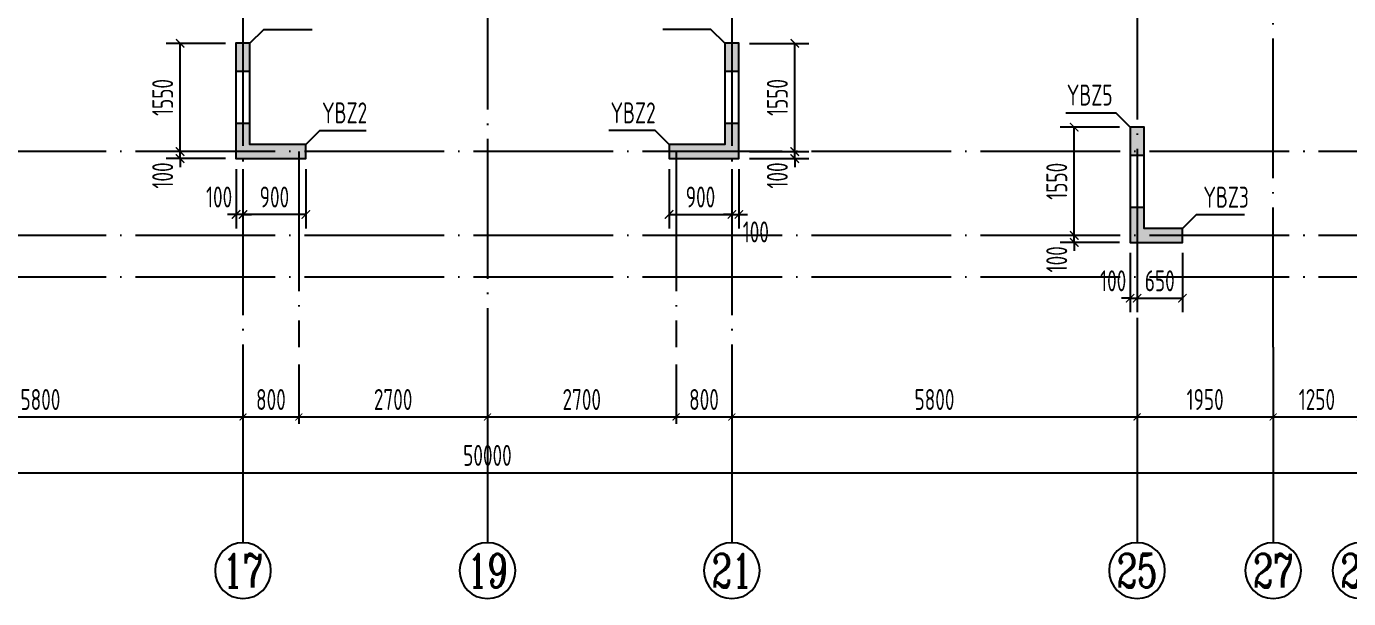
# Model space of a CAD drawing. Extents: x -461650 to 361314, y 245336 to 769729.
# Drawn here: x -106630 to -87702, y 635033 to 643225 of the extents above; entities that cross this region are included whole.
import ezdxf
from ezdxf.enums import TextEntityAlignment as Align

# ---------------------------------------------------------------- set-up
doc = ezdxf.new("R2010")
doc.units = 0
doc.header["$LTSCALE"] = 1000
doc.linetypes.add('DOTE', pattern=[2.42, 2, -0.2, 0.02, -0.2])
doc.layers.get('0').update_dxf_attribs({"linetype": 'CONTINUOUS'})
doc.layers.get('DEFPOINTS').update_dxf_attribs({"linetype": 'CONTINUOUS'})
for name, color, linetype in [('A-AXIS', 1, 'CONTINUOUS'), ('A-DOTE', 10, 'DOTE'), ('AXIS_NUM', 7, 'CONTINUOUS'), ('S-Q墙实线', 6, 'CONTINUOUS'), ('S-Q墙标注', 3, 'CONTINUOUS'), ('S-X详图填充', 252, 'CONTINUOUS'), ('S-X详图实线', 4, 'CONTINUOUS'), ('S-Y一般标注', 3, 'CONTINUOUS'), ('S-Z柱编号', 6, 'CONTINUOUS')]:
    doc.layers.add(name, color=color, linetype=linetype)
doc.styles.add('TSSD_Axis', font='complex.shx', dxfattribs={"width": 0.7, "bigfont": 'hztxt.shx'})
doc.styles.add('TSSD_DIMENSION', font='Tssdeng.shx', dxfattribs={"width": 0.7, "bigfont": 'tssdchn.shx'})
doc.styles.add('TSSD_REIN', font='tssdeng.shx', dxfattribs={"width": 0.7, "height": 300, "bigfont": 'tssdchn.shx'})
doc.styles.add('结构文字', font='zstxt.shx', dxfattribs={"width": 0.7, "bigfont": 'zshz.shx'})
doc.dimstyles.new('STRUCK', dxfattribs={"dimtxt": 400, "dimasz": 121, "dimexe": 200, "dimexo": 150, "dimgap": 115, "dimtad": 1, "dimdec": 0, "dimdsep": 46, "dimtxsty": '结构文字', "dimblk": 'ARCHTICK', "dimcen": 400, "dimclrd": 3, "dimclre": 3, "dimclrt": 7, "dimadec": 0, "dimazin": 0, "dimtfac": 1, "dimtdec": 0, "dimtix": 1, "dimtmove": 2, "dimatfit": 3, "dimldrblk": '_DIMX', "dimfxl": 0, "dimtolj": 1, "dimtzin": 0, "dimarcsym": 0})
doc.dimstyles.new('TSSD_100_100', dxfattribs={"dimtxt": 300, "dimasz": 100, "dimexe": 100, "dimexo": 250, "dimgap": 100, "dimtad": 1, "dimdec": 0, "dimzin": 0, "dimdsep": 46, "dimtxsty": 'TSSD_DIMENSION', "dimblk": 'ARCHTICK', "dimcen": 0, "dimdle": 100, "dimclrt": 7, "dimadec": 0, "dimazin": 0, "dimtfac": 1, "dimtdec": 0, "dimtix": 1, "dimtmove": 2, "dimatfit": 3, "dimldrblk": 'ARCHTICK', "dimfxl": 0, "dimtolj": 1, "dimtzin": 0, "dimarcsym": 0})

# ---------------------------------------------------------------- blocks, each defined once
blk = doc.blocks.new('_ArchTick')
at = {"color": 0, "linetype": 'ByBlock', "const_width": 0.15}
blk.add_lwpolyline([(-0.5, -0.5), (0.5, 0.5)], dxfattribs=at)
blk = doc.blocks.new('*D1663')
at = {"layer": 'DEFPOINTS', "color": 0}
for p in [(20300, 3600), (26100, 3600), (26100, 2600)]:
    blk.add_point(p, dxfattribs=at)
at = {"layer": 'S-Y一般标注', "color": 0, "lineweight": -2}
for p, q in [((20300, 3350), (20300, 2500)), ((26100, 3350), (26100, 2500)), ((20200, 2600), (26200, 2600))]:
    blk.add_line(p, q, dxfattribs=at)
at = {"layer": 'S-Y一般标注', "color": 0, "lineweight": -2, "xscale": 100, "yscale": 100, "zscale": 100, "rotation": 180}
blk.add_blockref('_ArchTick', (20300, 2600), dxfattribs=at)
at = {"layer": 'S-Y一般标注', "color": 0, "lineweight": -2, "xscale": 100, "yscale": 100, "zscale": 100}
blk.add_blockref('_ArchTick', (26100, 2600), dxfattribs=at)
at = {"layer": 'S-Y一般标注', "color": 7, "insert": (23200, 2850), "char_height": 300, "attachment_point": 5, "style": 'TSSD_DIMENSION'}
blk.add_mtext('\\A1;5800', dxfattribs=at)
blk = doc.blocks.new('ts_axno')
at = {"color": 0, "linetype": 'ByBlock', "lineweight": -2}
blk.add_circle((0, 0), 0.5, dxfattribs=at)
at = {"color": 0, "linetype": 'ByBlock', "lineweight": -2, "style": 'TSSD_Axis', "width": 0.7}
blk.add_attdef('A', text='', height=0.6, dxfattribs=at).set_placement((0, 0), align=Align.MIDDLE_CENTER)
blk = doc.blocks.new('*D1664')
at = {"layer": 'DEFPOINTS', "color": 0}
for p in [(26100, 3600), (26900, 3600), (26900, 2600)]:
    blk.add_point(p, dxfattribs=at)
at = {"layer": 'S-Y一般标注', "color": 0, "lineweight": -2}
for p, q in [((26100, 3350), (26100, 2500)), ((26900, 3350), (26900, 2500)), ((26000, 2600), (27000, 2600))]:
    blk.add_line(p, q, dxfattribs=at)
at = {"layer": 'S-Y一般标注', "color": 0, "lineweight": -2, "xscale": 100, "yscale": 100, "zscale": 100, "rotation": 180}
blk.add_blockref('_ArchTick', (26100, 2600), dxfattribs=at)
at = {"layer": 'S-Y一般标注', "color": 0, "lineweight": -2, "xscale": 100, "yscale": 100, "zscale": 100}
blk.add_blockref('_ArchTick', (26900, 2600), dxfattribs=at)
at = {"layer": 'S-Y一般标注', "color": 7, "insert": (26500, 2850), "char_height": 300, "attachment_point": 5, "style": 'TSSD_DIMENSION'}
blk.add_mtext('\\A1;800', dxfattribs=at)
blk = doc.blocks.new('*D1665')
at = {"layer": 'DEFPOINTS', "color": 0}
for p in [(26900, 3600), (29600, 3600), (29600, 2600)]:
    blk.add_point(p, dxfattribs=at)
at = {"layer": 'S-Y一般标注', "color": 0, "lineweight": -2}
for p, q in [((26900, 3350), (26900, 2500)), ((29600, 3350), (29600, 2500)), ((26800, 2600), (29700, 2600))]:
    blk.add_line(p, q, dxfattribs=at)
at = {"layer": 'S-Y一般标注', "color": 0, "lineweight": -2, "xscale": 100, "yscale": 100, "zscale": 100, "rotation": 180}
blk.add_blockref('_ArchTick', (26900, 2600), dxfattribs=at)
at = {"layer": 'S-Y一般标注', "color": 0, "lineweight": -2, "xscale": 100, "yscale": 100, "zscale": 100}
blk.add_blockref('_ArchTick', (29600, 2600), dxfattribs=at)
at = {"layer": 'S-Y一般标注', "color": 7, "insert": (28250, 2850), "char_height": 300, "attachment_point": 5, "style": 'TSSD_DIMENSION'}
blk.add_mtext('\\A1;2700', dxfattribs=at)
blk = doc.blocks.new('*D1666')
at = {"layer": 'DEFPOINTS', "color": 0}
for p in [(32300, 3600), (33100, 3600), (33100, 2600)]:
    blk.add_point(p, dxfattribs=at)
at = {"layer": 'S-Y一般标注', "color": 0, "lineweight": -2}
for p, q in [((32300, 3350), (32300, 2500)), ((33100, 3350), (33100, 2500)), ((32200, 2600), (33200, 2600))]:
    blk.add_line(p, q, dxfattribs=at)
at = {"layer": 'S-Y一般标注', "color": 0, "lineweight": -2, "xscale": 100, "yscale": 100, "zscale": 100, "rotation": 180}
blk.add_blockref('_ArchTick', (32300, 2600), dxfattribs=at)
at = {"layer": 'S-Y一般标注', "color": 0, "lineweight": -2, "xscale": 100, "yscale": 100, "zscale": 100}
blk.add_blockref('_ArchTick', (33100, 2600), dxfattribs=at)
at = {"layer": 'S-Y一般标注', "color": 7, "insert": (32700, 2850), "char_height": 300, "attachment_point": 5, "style": 'TSSD_DIMENSION'}
blk.add_mtext('\\A1;800', dxfattribs=at)
blk = doc.blocks.new('*D1667')
at = {"layer": 'DEFPOINTS', "color": 0}
for p in [(33100, 3600), (38900, 3600), (38900, 2600)]:
    blk.add_point(p, dxfattribs=at)
at = {"layer": 'S-Y一般标注', "color": 0, "lineweight": -2}
for p, q in [((33100, 3350), (33100, 2500)), ((38900, 3350), (38900, 2500)), ((33000, 2600), (39000, 2600))]:
    blk.add_line(p, q, dxfattribs=at)
at = {"layer": 'S-Y一般标注', "color": 0, "lineweight": -2, "xscale": 100, "yscale": 100, "zscale": 100, "rotation": 180}
blk.add_blockref('_ArchTick', (33100, 2600), dxfattribs=at)
at = {"layer": 'S-Y一般标注', "color": 0, "lineweight": -2, "xscale": 100, "yscale": 100, "zscale": 100}
blk.add_blockref('_ArchTick', (38900, 2600), dxfattribs=at)
at = {"layer": 'S-Y一般标注', "color": 7, "insert": (36000, 2850), "char_height": 300, "attachment_point": 5, "style": 'TSSD_DIMENSION'}
blk.add_mtext('\\A1;5800', dxfattribs=at)
blk = doc.blocks.new('*D1672')
at = {"layer": 'DEFPOINTS', "color": 0}
for p in [(4600, 3600), (54600, 3600), (54600, 1800)]:
    blk.add_point(p, dxfattribs=at)
at = {"layer": 'S-Y一般标注', "color": 0, "lineweight": -2}
for p, q in [((4600, 3350), (4600, 1700)), ((54600, 3350), (54600, 1700)), ((4500, 1800), (54700, 1800))]:
    blk.add_line(p, q, dxfattribs=at)
at = {"layer": 'S-Y一般标注', "color": 0, "lineweight": -2, "xscale": 100, "yscale": 100, "zscale": 100, "rotation": 180}
blk.add_blockref('_ArchTick', (4600, 1800), dxfattribs=at)
at = {"layer": 'S-Y一般标注', "color": 0, "lineweight": -2, "xscale": 100, "yscale": 100, "zscale": 100}
blk.add_blockref('_ArchTick', (54600, 1800), dxfattribs=at)
at = {"layer": 'S-Y一般标注', "color": 7, "insert": (29600, 2050), "char_height": 300, "attachment_point": 5, "style": 'TSSD_DIMENSION'}
blk.add_mtext('\\A1;50000', dxfattribs=at)
blk = doc.blocks.new('*D1675')
at = {"layer": 'DEFPOINTS', "color": 0}
for p in [(29600, 3600), (32300, 3600), (32300, 2600)]:
    blk.add_point(p, dxfattribs=at)
at = {"layer": 'S-Y一般标注', "color": 0, "lineweight": -2}
for p, q in [((29600, 3350), (29600, 2500)), ((32300, 3350), (32300, 2500)), ((29500, 2600), (32400, 2600))]:
    blk.add_line(p, q, dxfattribs=at)
at = {"layer": 'S-Y一般标注', "color": 0, "lineweight": -2, "xscale": 100, "yscale": 100, "zscale": 100, "rotation": 180}
blk.add_blockref('_ArchTick', (29600, 2600), dxfattribs=at)
at = {"layer": 'S-Y一般标注', "color": 0, "lineweight": -2, "xscale": 100, "yscale": 100, "zscale": 100}
blk.add_blockref('_ArchTick', (32300, 2600), dxfattribs=at)
at = {"layer": 'S-Y一般标注', "color": 7, "insert": (30950, 2850), "char_height": 300, "attachment_point": 5, "style": 'TSSD_DIMENSION'}
blk.add_mtext('\\A1;2700', dxfattribs=at)
blk = doc.blocks.new('*D1676')
at = {"layer": 'DEFPOINTS', "color": 0}
for p in [(40850, 3600), (42100, 3600), (42100, 2600)]:
    blk.add_point(p, dxfattribs=at)
at = {"layer": 'S-Y一般标注', "color": 0, "lineweight": -2}
for p, q in [((40850, 3350), (40850, 2500)), ((42100, 3350), (42100, 2500)), ((40750, 2600), (42200, 2600))]:
    blk.add_line(p, q, dxfattribs=at)
at = {"layer": 'S-Y一般标注', "color": 0, "lineweight": -2, "xscale": 100, "yscale": 100, "zscale": 100, "rotation": 180}
blk.add_blockref('_ArchTick', (40850, 2600), dxfattribs=at)
at = {"layer": 'S-Y一般标注', "color": 0, "lineweight": -2, "xscale": 100, "yscale": 100, "zscale": 100}
blk.add_blockref('_ArchTick', (42100, 2600), dxfattribs=at)
at = {"layer": 'S-Y一般标注', "color": 7, "insert": (41475, 2850), "char_height": 300, "attachment_point": 5, "style": 'TSSD_DIMENSION'}
blk.add_mtext('\\A1;1250', dxfattribs=at)
blk = doc.blocks.new('*D1691')
at = {"layer": 'DEFPOINTS', "color": 0}
for p in [(38900, 3600), (40850, 3600), (40850, 2600)]:
    blk.add_point(p, dxfattribs=at)
at = {"layer": 'S-Y一般标注', "color": 0, "lineweight": -2}
for p, q in [((38900, 3350), (38900, 2500)), ((40850, 3350), (40850, 2500)), ((38800, 2600), (40950, 2600))]:
    blk.add_line(p, q, dxfattribs=at)
at = {"layer": 'S-Y一般标注', "color": 0, "lineweight": -2, "xscale": 100, "yscale": 100, "zscale": 100, "rotation": 180}
blk.add_blockref('_ArchTick', (38900, 2600), dxfattribs=at)
at = {"layer": 'S-Y一般标注', "color": 0, "lineweight": -2, "xscale": 100, "yscale": 100, "zscale": 100}
blk.add_blockref('_ArchTick', (40850, 2600), dxfattribs=at)
at = {"layer": 'S-Y一般标注', "color": 7, "insert": (39875, 2850), "char_height": 300, "attachment_point": 5, "style": 'TSSD_DIMENSION'}
blk.add_mtext('\\A1;1950', dxfattribs=at)
blk = doc.blocks.new('*D2680')
at = {"layer": 'DEFPOINTS', "color": 0}
for p in [(-104430, 641433), (-103630, 641433), (-103630, 641333)]:
    blk.add_point(p, dxfattribs=at)
at = {"layer": 'S-Q墙标注', "color": 3, "lineweight": -2}
for p, q in [((-104430, 641433), (-104430, 641554)), ((-103780, 641433), (-104630, 641433)), ((-103780, 641333), (-104630, 641333)), ((-104430, 641333), (-104430, 641433)), ((-104430, 641333), (-104430, 641212))]:
    blk.add_line(p, q, dxfattribs=at)
at = {"layer": 'S-Q墙标注', "color": 3, "lineweight": -2, "xscale": 121, "yscale": 121, "zscale": 121}
for p, rotation in [((-104430, 641433), 270), ((-104430, 641333), 90)]:
    blk.add_blockref('_ArchTick', p, dxfattribs=dict(at, rotation=rotation))
at = {"layer": 'S-Q墙标注', "color": 7, "insert": (-104680, 641091), "char_height": 300, "attachment_point": 5, "rotation": 90, "style": 'TSSD_REIN'}
blk.add_mtext('\\A1;100', dxfattribs=at)
blk = doc.blocks.new('_DIMX')
blk.add_line((-150, 0), (150, 0))
at = {"const_width": 50}
blk.add_lwpolyline([(-70, -70), (70, 70)], dxfattribs=at)
blk = doc.blocks.new('*D2681')
at = {"layer": 'DEFPOINTS', "color": 0}
for p in [(-104430, 642983), (-103630, 642983), (-103630, 641433)]:
    blk.add_point(p, dxfattribs=at)
at = {"layer": 'S-Q墙标注', "color": 3, "lineweight": -2}
for p, q in [((-103780, 642983), (-104630, 642983)), ((-104430, 641433), (-104430, 642983)), ((-103780, 641433), (-104630, 641433))]:
    blk.add_line(p, q, dxfattribs=at)
at = {"layer": 'S-Q墙标注', "color": 3, "lineweight": -2, "xscale": 121, "yscale": 121, "zscale": 121}
for p, rotation in [((-104430, 642983), 90), ((-104430, 641433), 270)]:
    blk.add_blockref('_ArchTick', p, dxfattribs=dict(at, rotation=rotation))
at = {"layer": 'S-Q墙标注', "color": 7, "insert": (-104680, 642208), "char_height": 300, "attachment_point": 5, "rotation": 90, "style": 'TSSD_REIN'}
blk.add_mtext('\\A1;1550', dxfattribs=at)
blk = doc.blocks.new('*D2682')
at = {"layer": 'DEFPOINTS', "color": 0}
for p in [(-103530, 641333), (-102630, 641333), (-103530, 640533)]:
    blk.add_point(p, dxfattribs=at)
at = {"layer": 'S-Q墙标注', "color": 3, "lineweight": -2}
for p, q in [((-103530, 641183), (-103530, 640333)), ((-102630, 641183), (-102630, 640333)), ((-102630, 640533), (-103530, 640533))]:
    blk.add_line(p, q, dxfattribs=at)
at = {"layer": 'S-Q墙标注', "color": 3, "lineweight": -2, "xscale": 121, "yscale": 121, "zscale": 121, "rotation": 180}
blk.add_blockref('_ArchTick', (-103530, 640533), dxfattribs=at)
at = {"layer": 'S-Q墙标注', "color": 3, "lineweight": -2, "xscale": 121, "yscale": 121, "zscale": 121}
blk.add_blockref('_ArchTick', (-102630, 640533), dxfattribs=at)
at = {"layer": 'S-Q墙标注', "color": 7, "insert": (-103080, 640783), "char_height": 300, "attachment_point": 5, "style": 'TSSD_REIN'}
blk.add_mtext('\\A1;900', dxfattribs=at)
blk = doc.blocks.new('*D2683')
at = {"layer": 'DEFPOINTS', "color": 0}
for p in [(-103630, 641333), (-103530, 641333), (-103630, 640533)]:
    blk.add_point(p, dxfattribs=at)
at = {"layer": 'S-Q墙标注', "color": 3, "lineweight": -2}
for p, q in [((-103630, 641183), (-103630, 640333)), ((-103530, 641183), (-103530, 640333)), ((-103630, 640533), (-103751, 640533)), ((-103530, 640533), (-103630, 640533)), ((-103530, 640533), (-103409, 640533))]:
    blk.add_line(p, q, dxfattribs=at)
at = {"layer": 'S-Q墙标注', "color": 3, "lineweight": -2, "xscale": 121, "yscale": 121, "zscale": 121}
blk.add_blockref('_ArchTick', (-103630, 640533), dxfattribs=at)
at = {"layer": 'S-Q墙标注', "color": 3, "lineweight": -2, "xscale": 121, "yscale": 121, "zscale": 121, "rotation": 180}
blk.add_blockref('_ArchTick', (-103530, 640533), dxfattribs=at)
at = {"layer": 'S-Q墙标注', "color": 7, "insert": (-103872, 640783), "char_height": 300, "attachment_point": 5, "style": 'TSSD_REIN'}
blk.add_mtext('\\A1;100', dxfattribs=at)
blk = doc.blocks.new('*D2755')
at = {"layer": 'DEFPOINTS', "color": 0}
for p in [(-96430, 641433), (-96430, 641333), (-95630, 641433)]:
    blk.add_point(p, dxfattribs=at)
at = {"layer": 'S-Q墙标注', "color": 3, "lineweight": -2}
for p, q in [((-95630, 641433), (-95630, 641554)), ((-96280, 641433), (-95430, 641433)), ((-96280, 641333), (-95430, 641333)), ((-95630, 641333), (-95630, 641433)), ((-95630, 641333), (-95630, 641212))]:
    blk.add_line(p, q, dxfattribs=at)
at = {"layer": 'S-Q墙标注', "color": 3, "lineweight": -2, "xscale": 121, "yscale": 121, "zscale": 121}
for p, rotation in [((-95630, 641433), 270), ((-95630, 641333), 90)]:
    blk.add_blockref('_ArchTick', p, dxfattribs=dict(at, rotation=rotation))
at = {"layer": 'S-Q墙标注', "color": 7, "insert": (-95880, 641091), "char_height": 300, "attachment_point": 5, "rotation": 90, "style": 'TSSD_REIN'}
blk.add_mtext('\\A1;100', dxfattribs=at)
blk = doc.blocks.new('*D2756')
at = {"layer": 'DEFPOINTS', "color": 0}
for p in [(-96430, 642983), (-95630, 642983), (-96430, 641433)]:
    blk.add_point(p, dxfattribs=at)
at = {"layer": 'S-Q墙标注', "color": 3, "lineweight": -2}
for p, q in [((-96280, 642983), (-95430, 642983)), ((-95630, 641433), (-95630, 642983)), ((-96280, 641433), (-95430, 641433))]:
    blk.add_line(p, q, dxfattribs=at)
at = {"layer": 'S-Q墙标注', "color": 3, "lineweight": -2, "xscale": 121, "yscale": 121, "zscale": 121}
for p, rotation in [((-95630, 642983), 90), ((-95630, 641433), 270)]:
    blk.add_blockref('_ArchTick', p, dxfattribs=dict(at, rotation=rotation))
at = {"layer": 'S-Q墙标注', "color": 7, "insert": (-95880, 642208), "char_height": 300, "attachment_point": 5, "rotation": 90, "style": 'TSSD_REIN'}
blk.add_mtext('\\A1;1550', dxfattribs=at)
blk = doc.blocks.new('*D2757')
at = {"layer": 'DEFPOINTS', "color": 0}
for p in [(-97430, 641333), (-96530, 641333), (-96530, 640533)]:
    blk.add_point(p, dxfattribs=at)
at = {"layer": 'S-Q墙标注', "color": 3, "lineweight": -2}
for p, q in [((-97430, 641183), (-97430, 640333)), ((-96530, 641183), (-96530, 640333)), ((-97430, 640533), (-96530, 640533))]:
    blk.add_line(p, q, dxfattribs=at)
at = {"layer": 'S-Q墙标注', "color": 3, "lineweight": -2, "xscale": 121, "yscale": 121, "zscale": 121, "rotation": 180}
blk.add_blockref('_ArchTick', (-97430, 640533), dxfattribs=at)
at = {"layer": 'S-Q墙标注', "color": 3, "lineweight": -2, "xscale": 121, "yscale": 121, "zscale": 121}
blk.add_blockref('_ArchTick', (-96530, 640533), dxfattribs=at)
at = {"layer": 'S-Q墙标注', "color": 7, "insert": (-96980, 640783), "char_height": 300, "attachment_point": 5, "style": 'TSSD_REIN'}
blk.add_mtext('\\A1;900', dxfattribs=at)
blk = doc.blocks.new('*D2758')
at = {"layer": 'DEFPOINTS', "color": 0}
for p in [(-96530, 641333), (-96430, 641333), (-96430, 640533)]:
    blk.add_point(p, dxfattribs=at)
at = {"layer": 'S-Q墙标注', "color": 3, "lineweight": -2}
for p, q in [((-96530, 641183), (-96530, 640333)), ((-96430, 641183), (-96430, 640333)), ((-96530, 640533), (-96651, 640533)), ((-96530, 640533), (-96430, 640533)), ((-96430, 640533), (-96309, 640533))]:
    blk.add_line(p, q, dxfattribs=at)
at = {"layer": 'S-Q墙标注', "color": 3, "lineweight": -2, "xscale": 121, "yscale": 121, "zscale": 121}
blk.add_blockref('_ArchTick', (-96530, 640533), dxfattribs=at)
at = {"layer": 'S-Q墙标注', "color": 3, "lineweight": -2, "xscale": 121, "yscale": 121, "zscale": 121, "rotation": 180}
blk.add_blockref('_ArchTick', (-96430, 640533), dxfattribs=at)
at = {"layer": 'S-Q墙标注', "color": 7, "insert": (-96188, 640283), "char_height": 300, "attachment_point": 5, "style": 'TSSD_REIN'}
blk.add_mtext('\\A1;100', dxfattribs=at)
blk = doc.blocks.new('*D2759')
at = {"layer": 'DEFPOINTS', "color": 0}
for p in [(-91630, 640233), (-90830, 640233), (-90830, 640133)]:
    blk.add_point(p, dxfattribs=at)
at = {"layer": 'S-Q墙标注', "color": 3, "lineweight": -2}
for p, q in [((-91630, 640233), (-91630, 640354)), ((-90980, 640233), (-91830, 640233)), ((-91630, 640133), (-91630, 640233)), ((-90980, 640133), (-91830, 640133)), ((-91630, 640133), (-91630, 640012))]:
    blk.add_line(p, q, dxfattribs=at)
at = {"layer": 'S-Q墙标注', "color": 3, "lineweight": -2, "xscale": 121, "yscale": 121, "zscale": 121}
for p, rotation in [((-91630, 640233), 270), ((-91630, 640133), 90)]:
    blk.add_blockref('_ArchTick', p, dxfattribs=dict(at, rotation=rotation))
at = {"layer": 'S-Q墙标注', "color": 7, "insert": (-91880, 639891), "char_height": 300, "attachment_point": 5, "rotation": 90, "style": 'TSSD_REIN'}
blk.add_mtext('\\A1;100', dxfattribs=at)
blk = doc.blocks.new('*D2760')
at = {"layer": 'DEFPOINTS', "color": 0}
for p in [(-91630, 641783), (-90830, 641783), (-90830, 640233)]:
    blk.add_point(p, dxfattribs=at)
at = {"layer": 'S-Q墙标注', "color": 3, "lineweight": -2}
for p, q in [((-90980, 641783), (-91830, 641783)), ((-91630, 640233), (-91630, 641783)), ((-90980, 640233), (-91830, 640233))]:
    blk.add_line(p, q, dxfattribs=at)
at = {"layer": 'S-Q墙标注', "color": 3, "lineweight": -2, "xscale": 121, "yscale": 121, "zscale": 121}
for p, rotation in [((-91630, 641783), 90), ((-91630, 640233), 270)]:
    blk.add_blockref('_ArchTick', p, dxfattribs=dict(at, rotation=rotation))
at = {"layer": 'S-Q墙标注', "color": 7, "insert": (-91880, 641008), "char_height": 300, "attachment_point": 5, "rotation": 90, "style": 'TSSD_REIN'}
blk.add_mtext('\\A1;1550', dxfattribs=at)
blk = doc.blocks.new('*D2761')
at = {"layer": 'DEFPOINTS', "color": 0}
for p in [(-90830, 640133), (-90730, 640133), (-90730, 639333)]:
    blk.add_point(p, dxfattribs=at)
at = {"layer": 'S-Q墙标注', "color": 3, "lineweight": -2}
for p, q in [((-90830, 639983), (-90830, 639133)), ((-90730, 639983), (-90730, 639133)), ((-90830, 639333), (-90951, 639333)), ((-90830, 639333), (-90730, 639333)), ((-90730, 639333), (-90609, 639333))]:
    blk.add_line(p, q, dxfattribs=at)
at = {"layer": 'S-Q墙标注', "color": 3, "lineweight": -2, "xscale": 121, "yscale": 121, "zscale": 121}
blk.add_blockref('_ArchTick', (-90830, 639333), dxfattribs=at)
at = {"layer": 'S-Q墙标注', "color": 3, "lineweight": -2, "xscale": 121, "yscale": 121, "zscale": 121, "rotation": 180}
blk.add_blockref('_ArchTick', (-90730, 639333), dxfattribs=at)
at = {"layer": 'S-Q墙标注', "color": 7, "insert": (-91072, 639583), "char_height": 300, "attachment_point": 5, "style": 'TSSD_REIN'}
blk.add_mtext('\\A1;100', dxfattribs=at)
blk = doc.blocks.new('*D2762')
at = {"layer": 'DEFPOINTS', "color": 0}
for p in [(-90730, 640133), (-90080, 640133), (-90080, 639333)]:
    blk.add_point(p, dxfattribs=at)
at = {"layer": 'S-Q墙标注', "color": 3, "lineweight": -2}
for p, q in [((-90730, 639983), (-90730, 639133)), ((-90080, 639983), (-90080, 639133)), ((-90730, 639333), (-90080, 639333))]:
    blk.add_line(p, q, dxfattribs=at)
at = {"layer": 'S-Q墙标注', "color": 3, "lineweight": -2, "xscale": 121, "yscale": 121, "zscale": 121, "rotation": 180}
blk.add_blockref('_ArchTick', (-90730, 639333), dxfattribs=at)
at = {"layer": 'S-Q墙标注', "color": 3, "lineweight": -2, "xscale": 121, "yscale": 121, "zscale": 121}
blk.add_blockref('_ArchTick', (-90080, 639333), dxfattribs=at)
at = {"layer": 'S-Q墙标注', "color": 7, "insert": (-90405, 639583), "char_height": 300, "attachment_point": 5, "style": 'TSSD_REIN'}
blk.add_mtext('\\A1;650', dxfattribs=at)
blk = doc.blocks.new('20210726.16350016')
at = {"layer": 'A-AXIS'}
for p, q in [((26100, 3600), (26100, 800)), ((29600, 3600), (29600, 800)), ((33100, 3600), (33100, 800)), ((38900, 3600.1), (38900, 800.1)), ((40850, 3600), (40850, 800))]:
    blk.add_line(p, q, dxfattribs=at)
at = {"layer": 'A-DOTE'}
for p, q in [((29600, 21100), (29600, 3600)), ((38900.2, 13700), (38900, 3600)), ((40850, 3600), (40850, 11500)), ((26100, 10900), (26100, 3600)), ((33100, 10900), (33100, 3600)), ((55600, 6400), (3600, 6400)), ((26900, 6400), (26900, 3600)), ((32300, 6400), (32300, 3600)), ((55600, 5200), (3600, 5200)), ((55600, 4600), (3600, 4600))]:
    blk.add_line(p, q, dxfattribs=at)
at = {"layer": 'A-AXIS'}
ref = blk.add_blockref('ts_axno', (26100, 400), dxfattribs=dict(at, xscale=-800, yscale=800, zscale=800, rotation=180))
ref.add_attrib('10', '17', dxfattribs={"layer": 'AXIS_NUM', "height": 480, "style": 'TSSD_Axis', "width": 0.7}).set_placement((26100, 400), align=Align.MIDDLE_CENTER)
ref = blk.add_blockref('ts_axno', (29600, 400), dxfattribs=dict(at, xscale=-800, yscale=800, zscale=800, rotation=180))
ref.add_attrib('13', '19', dxfattribs={"layer": 'AXIS_NUM', "height": 480, "style": 'TSSD_Axis', "width": 0.7}).set_placement((29600, 400), align=Align.MIDDLE_CENTER)
ref = blk.add_blockref('ts_axno', (33100, 400), dxfattribs=dict(at, xscale=-800, yscale=800, zscale=800, rotation=180))
ref.add_attrib('13', '21', dxfattribs={"layer": 'AXIS_NUM', "height": 480, "style": 'TSSD_Axis', "width": 0.7}).set_placement((33100, 400), align=Align.MIDDLE_CENTER)
ref = blk.add_blockref('ts_axno', (38900, 400.1), dxfattribs=dict(at, xscale=-800, yscale=800, zscale=800, rotation=180))
ref.add_attrib('17', '25', dxfattribs={"layer": 'AXIS_NUM', "height": 480, "style": 'TSSD_Axis', "width": 0.7}).set_placement((38900, 400.1), align=Align.MIDDLE_CENTER)
ref = blk.add_blockref('ts_axno', (40850, 400), dxfattribs=dict(at, xscale=-800, yscale=800, zscale=800, rotation=180))
ref.add_attrib('8', '27', dxfattribs={"layer": 'AXIS_NUM', "height": 480, "style": 'TSSD_Axis', "width": 0.7}).set_placement((40850, 400), align=Align.MIDDLE_CENTER)
ref = blk.add_blockref('ts_axno', (42100, 400), dxfattribs=dict(at, xscale=-800, yscale=800, zscale=800, rotation=180))
ref.add_attrib('19', '28', dxfattribs={"layer": 'AXIS_NUM', "height": 480, "style": 'TSSD_Axis', "width": 0.7}).set_placement((42100, 400), align=Align.MIDDLE_CENTER)
at = {"layer": 'S-Y一般标注'}
for base, p1, p2, picture, middle in [((54600, 1800), (4600, 3600), (54600, 3600), '*D1672', (29600, 2050)), ((26100, 2600), (20300, 3600), (26100, 3600), '*D1663', (23200, 2850)), ((26900, 2600), (26100, 3600), (26900, 3600), '*D1664', (26500, 2850)), ((29600, 2600), (26900, 3600), (29600, 3600), '*D1665', (28250, 2850)), ((32300, 2600), (29600, 3600), (32300, 3600), '*D1675', (30950, 2850)), ((33100, 2600), (32300, 3600), (33100, 3600), '*D1666', (32700, 2850)), ((38900, 2600.1), (33100, 3600), (38900, 3600.1), '*D1667', (36000, 2850.1)), ((40850, 2600.1), (38900, 3600.1), (40850, 3600.1), '*D1691', (39875, 2850.1)), ((42100, 2600.1), (40850, 3600.1), (42100, 3600.1), '*D1676', (41475, 2850.1))]:
    dim = blk.add_linear_dim(base=base, p1=p1, p2=p2, dimstyle='TSSD_100_100', dxfattribs=at)
    dim.commit()
    dim.dimension.update_dxf_attribs({"geometry": picture, "text_midpoint": middle})

msp = doc.modelspace()

# ---------------------------------------------------------------- hatches: boundary and pattern name
at = {"layer": 'S-X详图填充'}
h = msp.add_hatch(color=256, dxfattribs=at)
h.dxf.hatch_style = 1
h.paths.add_polyline_path([(-103630.22, 642583.42), (-103430.22, 642583.42), (-103430.22, 642983.42), (-103630.22, 642983.42)])
h = msp.add_hatch(color=256, dxfattribs=at)
h.dxf.hatch_style = 1
h.paths.add_polyline_path([(-96630.2, 642583.42), (-96430.2, 642583.42), (-96430.2, 642983.42), (-96630.2, 642983.42)])
h = msp.add_hatch(color=256, dxfattribs=at)
h.dxf.hatch_style = 1
h.paths.add_polyline_path([(-103430.22, 641833.42), (-103630.22, 641833.42), (-103630.22, 641333.42), (-102630.23, 641333.42), (-102630.23, 641533.42), (-103430.22, 641533.42)])
h = msp.add_hatch(color=256, dxfattribs=at)
h.dxf.hatch_style = 1
h.paths.add_polyline_path([(-96430.2, 641833.42), (-96630.2, 641833.42), (-96630.2, 641533.42), (-97430.2, 641533.42), (-97430.2, 641333.42), (-96430.2, 641333.42)])
h = msp.add_hatch(color=256, dxfattribs=at)
h.dxf.hatch_style = 1
h.paths.add_polyline_path([(-90830.2, 641383.41), (-90630.2, 641383.41), (-90630.2, 641783.41), (-90830.2, 641783.41)])
h = msp.add_hatch(color=256, dxfattribs=at)
h.dxf.hatch_style = 1
h.paths.add_polyline_path([(-90630.2, 640633.41), (-90830.2, 640633.41), (-90830.2, 640133.41), (-90080.21, 640133.41), (-90080.21, 640333.41), (-90630.2, 640333.41)])

# ---------------------------------------------------------------- linework, layer by layer
at = {"layer": 'S-Q墙实线'}
for points in [[(-103630.22, 641333.42), (-102730.23, 641333.42), (-102630.23, 641333.42), (-102630.23, 641533.42), (-102730.23, 641533.42), (-103430.22, 641533.42), (-103430.22, 642983.42), (-103630.22, 642983.42)], [(-97330.22, 641533.42), (-97430.2, 641533.42), (-97430.2, 641333.42), (-97330.22, 641333.42), (-96430.2, 641333.42), (-96430.2, 642983.42), (-96630.2, 642983.42), (-96630.2, 641533.42)], [(-90830.2, 640133.41), (-90080.21, 640133.41), (-90080.21, 640333.41), (-90630.2, 640333.41), (-90630.2, 641783.41), (-90830.2, 641783.41)]]:
    msp.add_lwpolyline(points, close=True, dxfattribs=at)
at = {"layer": 'S-X详图实线'}
for points in [[(-103630.22, 642583.42), (-103430.22, 642583.42), (-103430.22, 642983.42), (-103630.22, 642983.42), (-103630.22, 642583.42)], [(-96630.2, 642583.42), (-96430.2, 642583.42), (-96430.2, 642983.42), (-96630.2, 642983.42), (-96630.2, 642583.42)], [(-103430.22, 641833.42), (-103630.22, 641833.42), (-103630.22, 641333.42), (-102630.23, 641333.42), (-102630.23, 641533.42), (-103430.22, 641533.42), (-103430.22, 641833.42)], [(-96430.2, 641833.42), (-96630.2, 641833.42), (-96630.2, 641533.42), (-97430.2, 641533.42), (-97430.2, 641333.42), (-96430.2, 641333.42), (-96430.2, 641833.42)], [(-90830.2, 641383.41), (-90630.2, 641383.41), (-90630.2, 641783.41), (-90830.2, 641783.41), (-90830.2, 641383.41)], [(-90630.2, 640633.41), (-90830.2, 640633.41), (-90830.2, 640133.41), (-90080.21, 640133.41), (-90080.21, 640333.41), (-90630.2, 640333.41), (-90630.2, 640633.41)]]:
    msp.add_lwpolyline(points, close=True, dxfattribs=at)
at = {"layer": 'S-Z柱编号', "color": 7}
for points in [[(-103430.22, 642983.42), (-103230.22, 643183.42), (-102539.41, 643183.42)], [(-96630.2, 642983.42), (-96830.2, 643183.42), (-97521.02, 643183.42)], [(-90830.18, 641783.41), (-91030.18, 641983.41), (-91749.38, 641983.41)], [(-102630.23, 641533.42), (-102430.23, 641733.42), (-101766.54, 641733.42)], [(-97430.2, 641533.42), (-97630.2, 641733.42), (-98293.89, 641733.42)], [(-90080.19, 640333.41), (-89880.19, 640533.41), (-89190.88, 640533.41)]]:
    msp.add_lwpolyline(points, dxfattribs=at)

# ---------------------------------------------------------------- block references
at = {"layer": 'A-DOTE'}
msp.add_blockref('20210726.16350016', (-129630.21, 635033.37), dxfattribs=at)

# ---------------------------------------------------------------- texts
at = {"layer": 'S-Z柱编号', "color": 7, "style": 'TSSD_REIN', "width": 0.7}
for s, p in [('YBZ5', (-91735.95, 642002.92)), ('YBZ2', (-102398.04, 641747.56)), ('YBZ2', (-98268.16, 641747.56)), ('YBZ3', (-89780.19, 640540.47))]:
    msp.add_text(s, height=300, dxfattribs=at).set_placement(p, align=Align.BOTTOM_LEFT)

# ---------------------------------------------------------------- dimensions: what is measured, and where the dimension line sits
at = {"layer": 'S-Q墙标注'}
for base, p1, p2, angle, picture, middle in [((-104430.22, 642983.42), (-103630.22, 641433.42), (-103630.22, 642983.42), 90, '*D2681', (-104680.22, 642208.42)), ((-95630.2, 642983.42), (-96430.2, 641433.42), (-96430.2, 642983.42), 90, '*D2756', (-95880.2, 642208.42)), ((-91630.2, 641783.41), (-90830.2, 640233.42), (-90830.2, 641783.41), 90, '*D2760', (-91880.2, 641008.42)), ((-103530.21, 640533.42), (-102630.22, 641333.42), (-103530.21, 641333.42), 180, '*D2682', (-103080.22, 640783.42))]:
    dim = msp.add_linear_dim(base=base, p1=p1, p2=p2, angle=angle, dimstyle='STRUCK', override={"dimtxt": 300, "dimgap": 100, "dimtxsty": 'TSSD_REIN'}, dxfattribs=at)
    dim.commit()
    dim.dimension.update_dxf_attribs({"geometry": picture, "text_midpoint": middle})
for base, p1, p2, angle, picture, middle in [((-104430.22, 641433.42), (-103630.22, 641333.42), (-103630.22, 641433.42), 90, '*D2680', (-104680.22, 641091.5)), ((-95630.2, 641433.42), (-96430.2, 641333.42), (-96430.2, 641433.42), 90, '*D2755', (-95880.2, 641091.5)), ((-103630.22, 640533.42), (-103530.21, 641333.42), (-103630.22, 641333.42), 180, '*D2683', (-103872.15, 640783.42)), ((-91630.2, 640233.42), (-90830.2, 640133.41), (-90830.2, 640233.42), 90, '*D2759', (-91880.2, 639891.49))]:
    dim = msp.add_linear_dim(base=base, p1=p1, p2=p2, angle=angle, dimstyle='STRUCK', override={"dimtxt": 300, "dimgap": 100, "dimtxsty": 'TSSD_REIN'}, dxfattribs=at)
    dim.commit()
    dim.dimension.update_dxf_attribs({"geometry": picture, "text_midpoint": middle, "dimtype": 160})
for base, p1, p2, picture, middle in [((-96530.21, 640533.42), (-97430.2, 641333.42), (-96530.21, 641333.42), '*D2757', (-96980.21, 640783.42)), ((-90080.21, 639333.41), (-90730.18, 640133.41), (-90080.21, 640133.41), '*D2762', (-90405.2, 639583.41))]:
    dim = msp.add_linear_dim(base=base, p1=p1, p2=p2, dimstyle='STRUCK', override={"dimtxt": 300, "dimgap": 100, "dimtxsty": 'TSSD_REIN'}, dxfattribs=at)
    dim.commit()
    dim.dimension.update_dxf_attribs({"geometry": picture, "text_midpoint": middle})
for base, p1, p2, picture, middle in [((-96430.2, 640533.42), (-96530.21, 641333.42), (-96430.2, 641333.42), '*D2758', (-96188.28, 640283.42)), ((-90730.18, 639333.41), (-90830.2, 640133.41), (-90730.18, 640133.41), '*D2761', (-91072.12, 639583.41))]:
    dim = msp.add_linear_dim(base=base, p1=p1, p2=p2, dimstyle='STRUCK', override={"dimtxt": 300, "dimgap": 100, "dimtxsty": 'TSSD_REIN'}, dxfattribs=at)
    dim.commit()
    dim.dimension.update_dxf_attribs({"geometry": picture, "text_midpoint": middle, "dimtype": 160})

doc.saveas('drawing.dxf')
